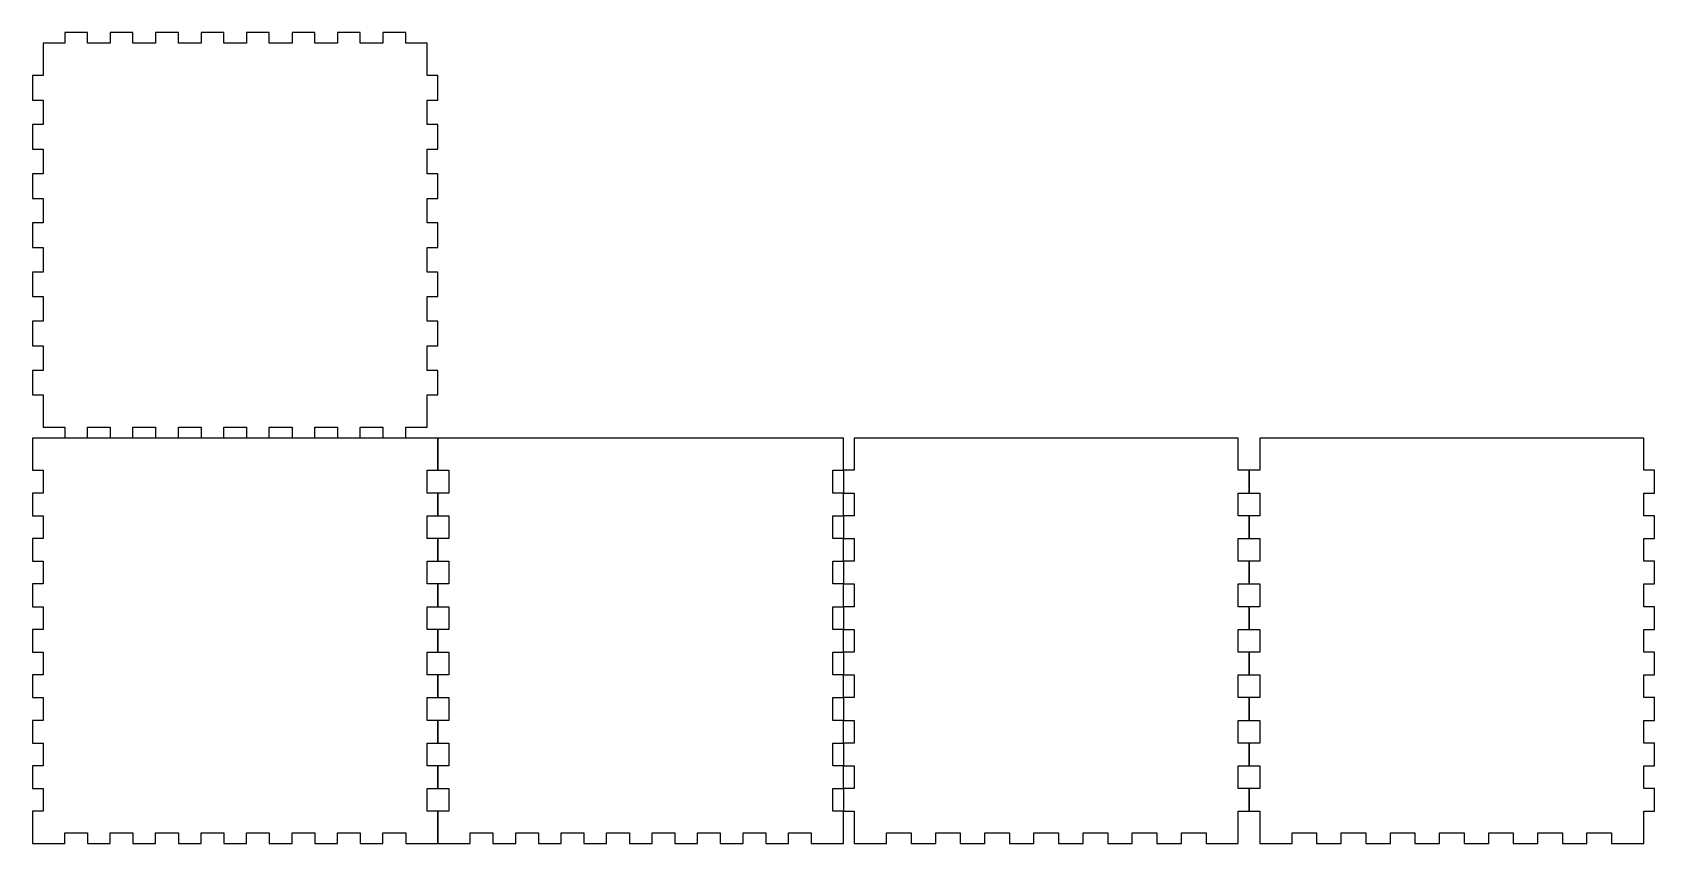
# Model space of a CAD drawing. Header units: metres. Extents: x 0 to 422, y 0 to 211.
import ezdxf

# ---------------------------------------------------------------- set-up
doc = ezdxf.new("R2010")
doc.units = ezdxf.units.M

msp = doc.modelspace()

# ---------------------------------------------------------------- linework, layer by layer
for p, q in [((8.39999, 208.41), (2.79999, 208.41)), ((2.79999, 208.41), (2.79999, 200.01)), ((14.32, 211.21), (8.39999, 211.21)), ((8.39999, 211.21), (8.39999, 208.41)), ((14.32, 208.41), (14.32, 211.21)), ((20.24, 208.41), (14.32, 208.41)), ((26.16, 211.21), (20.24, 211.21)), ((20.24, 211.21), (20.24, 208.41)), ((26.16, 208.41), (26.16, 211.21)), ((32.08, 208.41), (26.16, 208.41)), ((38, 211.21), (32.08, 211.21)), ((32.08, 211.21), (32.08, 208.41)), ((38, 208.41), (38, 211.21)), ((43.92, 208.41), (38, 208.41)), ((49.84, 211.21), (43.92, 211.21)), ((43.92, 211.21), (43.92, 208.41)), ((49.84, 208.41), (49.84, 211.21)), ((55.76, 208.41), (49.84, 208.41)), ((61.68, 211.21), (55.76, 211.21)), ((55.76, 211.21), (55.76, 208.41)), ((61.68, 208.41), (61.68, 211.21)), ((67.6, 208.41), (61.68, 208.41)), ((73.52, 211.21), (67.6, 211.21)), ((67.6, 211.21), (67.6, 208.41)), ((73.52, 208.41), (73.52, 211.21)), ((79.44, 208.41), (73.52, 208.41)), ((85.36, 211.21), (79.44, 211.21)), ((79.44, 211.21), (79.44, 208.41)), ((85.36, 208.41), (85.36, 211.21)), ((91.28, 208.41), (85.36, 208.41)), ((97.2, 211.21), (91.28, 211.21)), ((91.28, 211.21), (91.28, 208.41)), ((97.2, 208.41), (97.2, 211.21)), ((102.8, 208.41), (97.2, 208.41)), ((102.8, 200.01), (102.8, 208.41)), ((2.79999, 200.01), (0, 200.01)), ((0, 200.01), (0, 193.61)), ((105.6, 200.01), (102.8, 200.01)), ((105.6, 193.61), (105.6, 200.01)), ((0, 193.61), (2.79999, 193.61)), ((2.79999, 193.61), (2.79999, 187.21)), ((102.8, 187.21), (102.8, 193.61)), ((102.8, 193.61), (105.6, 193.61)), ((2.79999, 187.21), (0, 187.21)), ((0, 187.21), (0, 180.81)), ((105.6, 187.21), (102.8, 187.21)), ((105.6, 180.81), (105.6, 187.21)), ((0, 180.81), (2.79999, 180.81)), ((2.79999, 180.81), (2.79999, 174.41)), ((102.8, 174.41), (102.8, 180.81)), ((102.8, 180.81), (105.6, 180.81)), ((2.79999, 174.41), (0, 174.41)), ((0, 174.41), (0, 168.01)), ((105.6, 174.41), (102.8, 174.41)), ((105.6, 168.01), (105.6, 174.41)), ((0, 168.01), (2.79999, 168.01)), ((2.79999, 168.01), (2.79999, 161.61)), ((102.8, 161.61), (102.8, 168.01)), ((102.8, 168.01), (105.6, 168.01)), ((2.79999, 161.61), (0, 161.61)), ((0, 161.61), (0, 155.21)), ((105.6, 161.61), (102.8, 161.61)), ((105.6, 155.21), (105.6, 161.61)), ((0, 155.21), (2.79999, 155.21)), ((2.79999, 155.21), (2.79999, 148.81)), ((102.8, 148.81), (102.8, 155.21)), ((102.8, 155.21), (105.6, 155.21)), ((2.79999, 148.81), (0, 148.81)), ((0, 148.81), (0, 142.41)), ((105.6, 148.81), (102.8, 148.81)), ((105.6, 142.41), (105.6, 148.81)), ((0, 142.41), (2.79999, 142.41)), ((2.79999, 142.41), (2.79999, 136.01)), ((102.8, 136.01), (102.8, 142.41)), ((102.8, 142.41), (105.6, 142.41)), ((2.79999, 136.01), (0, 136.01)), ((0, 136.01), (0, 129.61)), ((105.6, 136.01), (102.8, 136.01)), ((105.6, 129.61), (105.6, 136.01)), ((0, 129.61), (2.79999, 129.61)), ((2.79999, 129.61), (2.79999, 123.21)), ((102.8, 123.21), (102.8, 129.61)), ((102.8, 129.61), (105.6, 129.61)), ((2.79999, 123.21), (0, 123.21)), ((0, 123.21), (0, 116.81)), ((105.6, 123.21), (102.8, 123.21)), ((105.6, 116.81), (105.6, 123.21)), ((0, 116.81), (2.79999, 116.81)), ((2.79999, 116.81), (2.79999, 108.41)), ((102.8, 108.41), (102.8, 116.81)), ((102.8, 116.81), (105.6, 116.81)), ((2.79999, 108.41), (8.39999, 108.41)), ((8.39999, 108.41), (8.39999, 105.61)), ((8.39999, 105.61), (14.32, 105.61)), ((14.32, 108.41), (20.24, 108.41)), ((14.32, 105.61), (14.32, 108.41)), ((20.24, 108.41), (20.24, 105.61)), ((20.24, 105.61), (26.16, 105.61)), ((26.16, 105.61), (26.16, 108.41)), ((26.16, 108.41), (32.08, 108.41)), ((32.08, 108.41), (32.08, 105.61)), ((32.08, 105.61), (38, 105.61)), ((38, 105.61), (38, 108.41)), ((38, 108.41), (43.92, 108.41)), ((43.92, 108.41), (43.92, 105.61)), ((43.92, 105.61), (49.84, 105.61)), ((49.84, 105.61), (49.84, 108.41)), ((49.84, 108.41), (55.76, 108.41)), ((55.76, 108.41), (55.76, 105.61)), ((55.76, 105.61), (61.68, 105.61)), ((61.68, 105.61), (61.68, 108.41)), ((61.68, 108.41), (67.6, 108.41)), ((67.6, 108.41), (67.6, 105.61)), ((67.6, 105.61), (73.52, 105.61)), ((73.52, 105.61), (73.52, 108.41)), ((73.52, 108.41), (79.44, 108.41)), ((79.44, 108.41), (79.44, 105.61)), ((79.44, 105.61), (85.36, 105.61)), ((85.36, 105.61), (85.36, 108.41)), ((85.36, 108.41), (91.28, 108.41)), ((91.28, 108.41), (91.28, 105.61)), ((91.28, 105.61), (97.2, 105.61)), ((97.2, 105.61), (97.2, 108.41)), ((97.2, 108.41), (102.8, 108.41)), ((105.6, 105.6), (0, 105.6)), ((0, 105.6), (0, 97.2)), ((105.6, 97.2), (105.6, 105.6)), ((211.21, 105.6), (105.61, 105.6)), ((105.61, 105.6), (105.61, 97.2)), ((211.21, 97.2), (211.21, 105.6)), ((314.02, 105.6), (214.02, 105.6)), ((214.02, 105.6), (214.02, 97.2)), ((314.02, 97.2), (314.02, 105.6)), ((419.63, 105.6), (319.63, 105.6)), ((319.63, 105.6), (319.63, 97.2)), ((419.63, 97.2), (419.63, 105.6)), ((0, 97.2), (2.79999, 97.2)), ((2.79999, 97.2), (2.79999, 91.28)), ((102.8, 91.28), (102.8, 97.2)), ((102.8, 97.2), (105.6, 97.2)), ((105.61, 97.2), (108.41, 97.2)), ((108.41, 97.2), (108.41, 91.28)), ((208.41, 91.28), (208.41, 97.2)), ((208.41, 97.2), (211.21, 97.2)), ((214.02, 97.2), (211.22, 97.2)), ((211.22, 97.2), (211.22, 91.28)), ((316.82, 97.2), (314.02, 97.2)), ((316.82, 91.28), (316.82, 97.2)), ((319.63, 97.2), (316.83, 97.2)), ((316.83, 97.2), (316.83, 91.28)), ((422.43, 97.2), (419.63, 97.2)), ((422.43, 91.28), (422.43, 97.2)), ((2.79999, 91.28), (0, 91.28)), ((0, 91.28), (0, 85.36)), ((105.6, 91.28), (102.8, 91.28)), ((105.6, 85.36), (105.6, 91.28)), ((108.41, 91.28), (105.61, 91.28)), ((105.61, 91.28), (105.61, 85.36)), ((211.21, 91.28), (208.41, 91.28)), ((211.21, 85.36), (211.21, 91.28)), ((211.22, 91.28), (214.02, 91.28)), ((214.02, 91.28), (214.02, 85.36)), ((314.02, 85.36), (314.02, 91.28)), ((314.02, 91.28), (316.82, 91.28)), ((316.83, 91.28), (319.63, 91.28)), ((319.63, 91.28), (319.63, 85.36)), ((419.63, 85.36), (419.63, 91.28)), ((419.63, 91.28), (422.43, 91.28)), ((0, 85.36), (2.79999, 85.36)), ((2.79999, 85.36), (2.79999, 79.44)), ((102.8, 79.44), (102.8, 85.36)), ((102.8, 85.36), (105.6, 85.36)), ((105.61, 85.36), (108.41, 85.36)), ((108.41, 85.36), (108.41, 79.44)), ((208.41, 79.44), (208.41, 85.36)), ((208.41, 85.36), (211.21, 85.36)), ((214.02, 85.36), (211.22, 85.36)), ((211.22, 85.36), (211.22, 79.44)), ((316.82, 85.36), (314.02, 85.36)), ((316.82, 79.44), (316.82, 85.36)), ((319.63, 85.36), (316.83, 85.36)), ((316.83, 85.36), (316.83, 79.44)), ((422.43, 85.36), (419.63, 85.36)), ((422.43, 79.44), (422.43, 85.36)), ((2.79999, 79.44), (0, 79.44)), ((0, 79.44), (0, 73.52)), ((105.6, 79.44), (102.8, 79.44)), ((105.6, 73.52), (105.6, 79.44)), ((108.41, 79.44), (105.61, 79.44)), ((105.61, 79.44), (105.61, 73.52)), ((211.21, 79.44), (208.41, 79.44)), ((211.21, 73.52), (211.21, 79.44)), ((211.22, 79.44), (214.02, 79.44)), ((214.02, 79.44), (214.02, 73.52)), ((314.02, 73.52), (314.02, 79.44)), ((314.02, 79.44), (316.82, 79.44)), ((316.83, 79.44), (319.63, 79.44)), ((319.63, 79.44), (319.63, 73.52)), ((419.63, 73.52), (419.63, 79.44)), ((419.63, 79.44), (422.43, 79.44)), ((0, 73.52), (2.79999, 73.52)), ((2.79999, 73.52), (2.79999, 67.6)), ((102.8, 67.6), (102.8, 73.52)), ((102.8, 73.52), (105.6, 73.52)), ((105.61, 73.52), (108.41, 73.52)), ((108.41, 73.52), (108.41, 67.6)), ((208.41, 67.6), (208.41, 73.52)), ((208.41, 73.52), (211.21, 73.52)), ((214.02, 73.52), (211.22, 73.52)), ((211.22, 73.52), (211.22, 67.6)), ((316.82, 73.52), (314.02, 73.52)), ((316.82, 67.6), (316.82, 73.52)), ((319.63, 73.52), (316.83, 73.52)), ((316.83, 73.52), (316.83, 67.6)), ((422.43, 73.52), (419.63, 73.52)), ((422.43, 67.6), (422.43, 73.52)), ((2.79999, 67.6), (0, 67.6)), ((0, 67.6), (0, 61.68)), ((105.6, 67.6), (102.8, 67.6)), ((105.6, 61.68), (105.6, 67.6)), ((108.41, 67.6), (105.61, 67.6)), ((105.61, 67.6), (105.61, 61.68)), ((211.21, 67.6), (208.41, 67.6)), ((211.21, 61.68), (211.21, 67.6)), ((211.22, 67.6), (214.02, 67.6)), ((214.02, 67.6), (214.02, 61.68)), ((314.02, 61.68), (314.02, 67.6)), ((314.02, 67.6), (316.82, 67.6)), ((316.83, 67.6), (319.63, 67.6)), ((319.63, 67.6), (319.63, 61.68)), ((419.63, 61.68), (419.63, 67.6)), ((419.63, 67.6), (422.43, 67.6)), ((0, 61.68), (2.79999, 61.68)), ((2.79999, 61.68), (2.79999, 55.76)), ((102.8, 55.76), (102.8, 61.68)), ((102.8, 61.68), (105.6, 61.68)), ((105.61, 61.68), (108.41, 61.68)), ((108.41, 61.68), (108.41, 55.76)), ((208.41, 55.76), (208.41, 61.68)), ((208.41, 61.68), (211.21, 61.68)), ((214.02, 61.68), (211.22, 61.68)), ((211.22, 61.68), (211.22, 55.76)), ((316.82, 61.68), (314.02, 61.68)), ((316.82, 55.76), (316.82, 61.68)), ((319.63, 61.68), (316.83, 61.68)), ((316.83, 61.68), (316.83, 55.76)), ((422.43, 61.68), (419.63, 61.68)), ((422.43, 55.76), (422.43, 61.68)), ((2.79999, 55.76), (0, 55.76)), ((0, 55.76), (0, 49.84)), ((105.6, 55.76), (102.8, 55.76)), ((105.6, 49.84), (105.6, 55.76)), ((108.41, 55.76), (105.61, 55.76)), ((105.61, 55.76), (105.61, 49.84)), ((211.21, 55.76), (208.41, 55.76)), ((211.21, 49.84), (211.21, 55.76)), ((211.22, 55.76), (214.02, 55.76)), ((214.02, 55.76), (214.02, 49.84)), ((314.02, 49.84), (314.02, 55.76)), ((314.02, 55.76), (316.82, 55.76)), ((316.83, 55.76), (319.63, 55.76)), ((319.63, 55.76), (319.63, 49.84)), ((419.63, 49.84), (419.63, 55.76)), ((419.63, 55.76), (422.43, 55.76)), ((0, 49.84), (2.79999, 49.84)), ((2.79999, 49.84), (2.79999, 43.92)), ((102.8, 43.92), (102.8, 49.84)), ((102.8, 49.84), (105.6, 49.84)), ((105.61, 49.84), (108.41, 49.84)), ((108.41, 49.84), (108.41, 43.92)), ((208.41, 43.92), (208.41, 49.84)), ((208.41, 49.84), (211.21, 49.84)), ((214.02, 49.84), (211.22, 49.84)), ((211.22, 49.84), (211.22, 43.92)), ((316.82, 49.84), (314.02, 49.84)), ((316.82, 43.92), (316.82, 49.84)), ((319.63, 49.84), (316.83, 49.84)), ((316.83, 49.84), (316.83, 43.92)), ((422.43, 49.84), (419.63, 49.84)), ((422.43, 43.92), (422.43, 49.84)), ((2.79999, 43.92), (0, 43.92)), ((0, 43.92), (0, 38)), ((105.6, 43.92), (102.8, 43.92)), ((105.6, 38), (105.6, 43.92)), ((108.41, 43.92), (105.61, 43.92)), ((105.61, 43.92), (105.61, 38)), ((211.21, 43.92), (208.41, 43.92)), ((211.21, 38), (211.21, 43.92)), ((211.22, 43.92), (214.02, 43.92)), ((214.02, 43.92), (214.02, 38)), ((314.02, 38), (314.02, 43.92)), ((314.02, 43.92), (316.82, 43.92)), ((316.83, 43.92), (319.63, 43.92)), ((319.63, 43.92), (319.63, 38)), ((419.63, 38), (419.63, 43.92)), ((419.63, 43.92), (422.43, 43.92)), ((0, 38), (2.79999, 38)), ((2.79999, 38), (2.79999, 32.08)), ((102.8, 32.08), (102.8, 38)), ((102.8, 38), (105.6, 38)), ((105.61, 38), (108.41, 38)), ((108.41, 38), (108.41, 32.08)), ((208.41, 32.08), (208.41, 38)), ((208.41, 38), (211.21, 38)), ((214.02, 38), (211.22, 38)), ((211.22, 38), (211.22, 32.08)), ((316.82, 38), (314.02, 38)), ((316.82, 32.08), (316.82, 38)), ((319.63, 38), (316.83, 38)), ((316.83, 38), (316.83, 32.08)), ((422.43, 38), (419.63, 38)), ((422.43, 32.08), (422.43, 38)), ((2.79999, 32.08), (0, 32.08)), ((0, 32.08), (0, 26.16)), ((105.6, 32.08), (102.8, 32.08)), ((105.6, 26.16), (105.6, 32.08)), ((108.41, 32.08), (105.61, 32.08)), ((105.61, 32.08), (105.61, 26.16)), ((211.21, 32.08), (208.41, 32.08)), ((211.21, 26.16), (211.21, 32.08)), ((211.22, 32.08), (214.02, 32.08)), ((214.02, 32.08), (214.02, 26.16)), ((314.02, 26.16), (314.02, 32.08)), ((314.02, 32.08), (316.82, 32.08)), ((316.83, 32.08), (319.63, 32.08)), ((319.63, 32.08), (319.63, 26.16)), ((419.63, 26.16), (419.63, 32.08)), ((419.63, 32.08), (422.43, 32.08)), ((0, 26.16), (2.79999, 26.16)), ((2.79999, 26.16), (2.79999, 20.24)), ((102.8, 20.24), (102.8, 26.16)), ((102.8, 26.16), (105.6, 26.16)), ((105.61, 26.16), (108.41, 26.16)), ((108.41, 26.16), (108.41, 20.24)), ((208.41, 20.24), (208.41, 26.16)), ((208.41, 26.16), (211.21, 26.16)), ((214.02, 26.16), (211.22, 26.16)), ((211.22, 26.16), (211.22, 20.24)), ((316.82, 26.16), (314.02, 26.16)), ((316.82, 20.24), (316.82, 26.16)), ((319.63, 26.16), (316.83, 26.16)), ((316.83, 26.16), (316.83, 20.24)), ((422.43, 26.16), (419.63, 26.16)), ((422.43, 20.24), (422.43, 26.16)), ((2.79999, 20.24), (0, 20.24)), ((0, 20.24), (0, 14.32)), ((105.6, 20.24), (102.8, 20.24)), ((105.6, 14.32), (105.6, 20.24)), ((108.41, 20.24), (105.61, 20.24)), ((105.61, 20.24), (105.61, 14.32)), ((211.21, 20.24), (208.41, 20.24)), ((211.21, 14.32), (211.21, 20.24)), ((211.22, 20.24), (214.02, 20.24)), ((214.02, 20.24), (214.02, 14.32)), ((314.02, 14.32), (314.02, 20.24)), ((314.02, 20.24), (316.82, 20.24)), ((316.83, 20.24), (319.63, 20.24)), ((319.63, 20.24), (319.63, 14.32)), ((419.63, 14.32), (419.63, 20.24)), ((419.63, 20.24), (422.43, 20.24)), ((0, 14.32), (2.79999, 14.32)), ((2.79999, 14.32), (2.79999, 8.39999)), ((102.8, 8.39999), (102.8, 14.32)), ((102.8, 14.32), (105.6, 14.32)), ((105.61, 14.32), (108.41, 14.32)), ((108.41, 14.32), (108.41, 8.39999)), ((208.41, 8.39999), (208.41, 14.32)), ((208.41, 14.32), (211.21, 14.32)), ((214.02, 14.32), (211.22, 14.32)), ((211.22, 14.32), (211.22, 8.39999)), ((316.82, 14.32), (314.02, 14.32)), ((316.82, 8.39999), (316.82, 14.32)), ((319.63, 14.32), (316.83, 14.32)), ((316.83, 14.32), (316.83, 8.39999)), ((422.43, 14.32), (419.63, 14.32)), ((422.43, 8.39999), (422.43, 14.32)), ((2.79999, 8.39999), (0, 8.39999)), ((0, 8.39999), (0, 0)), ((105.6, 8.39999), (102.8, 8.39999)), ((105.6, 0), (105.6, 8.39999)), ((108.41, 8.39999), (105.61, 8.39999)), ((105.61, 8.39999), (105.61, 0)), ((211.21, 8.39999), (208.41, 8.39999)), ((211.21, 0), (211.21, 8.39999)), ((211.22, 8.39999), (214.02, 8.39999)), ((214.02, 8.39999), (214.02, 0)), ((314.02, 0), (314.02, 8.39999)), ((314.02, 8.39999), (316.82, 8.39999)), ((316.83, 8.39999), (319.63, 8.39999)), ((319.63, 8.39999), (319.63, 0)), ((419.63, 0), (419.63, 8.39999)), ((419.63, 8.39999), (422.43, 8.39999)), ((0, 0), (8.39999, 0)), ((8.39999, 2.79999), (14.32, 2.79999)), ((8.39999, 0), (8.39999, 2.79999)), ((14.32, 2.79999), (14.32, 0)), ((14.32, 0), (20.24, 0)), ((20.24, 0), (20.24, 2.79999)), ((20.24, 2.79999), (26.16, 2.79999)), ((26.16, 2.79999), (26.16, 0)), ((26.16, 0), (32.08, 0)), ((32.08, 0), (32.08, 2.79999)), ((32.08, 2.79999), (38, 2.79999)), ((38, 2.79999), (38, 0)), ((38, 0), (43.92, 0)), ((43.92, 0), (43.92, 2.79999)), ((43.92, 2.79999), (49.84, 2.79999)), ((49.84, 2.79999), (49.84, 0)), ((49.84, 0), (55.76, 0)), ((55.76, 0), (55.76, 2.79999)), ((55.76, 2.79999), (61.68, 2.79999)), ((61.68, 2.79999), (61.68, 0)), ((61.68, 0), (67.6, 0)), ((67.6, 0), (67.6, 2.79999)), ((67.6, 2.79999), (73.52, 2.79999)), ((73.52, 2.79999), (73.52, 0)), ((73.52, 0), (79.44, 0)), ((79.44, 0), (79.44, 2.79999)), ((79.44, 2.79999), (85.36, 2.79999)), ((85.36, 2.79999), (85.36, 0)), ((85.36, 0), (91.28, 0)), ((91.28, 0), (91.28, 2.79999)), ((91.28, 2.79999), (97.2, 2.79999)), ((97.2, 2.79999), (97.2, 0)), ((97.2, 0), (105.6, 0)), ((105.61, 0), (114.01, 0)), ((114.01, 2.79999), (119.93, 2.79999)), ((114.01, 0), (114.01, 2.79999)), ((119.93, 2.79999), (119.93, 0)), ((119.93, 0), (125.85, 0)), ((125.85, 0), (125.85, 2.79999)), ((125.85, 2.79999), (131.77, 2.79999)), ((131.77, 2.79999), (131.77, 0)), ((131.77, 0), (137.69, 0)), ((137.69, 0), (137.69, 2.79999)), ((137.69, 2.79999), (143.61, 2.79999)), ((143.61, 2.79999), (143.61, 0)), ((143.61, 0), (149.53, 0)), ((149.53, 0), (149.53, 2.79999)), ((149.53, 2.79999), (155.45, 2.79999)), ((155.45, 2.79999), (155.45, 0)), ((155.45, 0), (161.37, 0)), ((161.37, 0), (161.37, 2.79999)), ((161.37, 2.79999), (167.29, 2.79999)), ((167.29, 2.79999), (167.29, 0)), ((167.29, 0), (173.21, 0)), ((173.21, 0), (173.21, 2.79999)), ((173.21, 2.79999), (179.13, 2.79999)), ((179.13, 2.79999), (179.13, 0)), ((179.13, 0), (185.05, 0)), ((185.05, 0), (185.05, 2.79999)), ((185.05, 2.79999), (190.97, 2.79999)), ((190.97, 2.79999), (190.97, 0)), ((190.97, 0), (196.89, 0)), ((196.89, 0), (196.89, 2.79999)), ((196.89, 2.79999), (202.81, 2.79999)), ((202.81, 2.79999), (202.81, 0)), ((202.81, 0), (211.21, 0)), ((214.02, 0), (222.42, 0)), ((222.42, 2.79999), (228.82, 2.79999)), ((222.42, 0), (222.42, 2.79999)), ((228.82, 2.79999), (228.82, 0)), ((228.82, 0), (235.22, 0)), ((235.22, 0), (235.22, 2.79999)), ((235.22, 2.79999), (241.62, 2.79999)), ((241.62, 2.79999), (241.62, 0)), ((241.62, 0), (248.02, 0)), ((248.02, 0), (248.02, 2.79999)), ((248.02, 2.79999), (254.42, 2.79999)), ((254.42, 2.79999), (254.42, 0)), ((254.42, 0), (260.82, 0)), ((260.82, 0), (260.82, 2.79999)), ((260.82, 2.79999), (267.22, 2.79999)), ((267.22, 2.79999), (267.22, 0)), ((267.22, 0), (273.62, 0)), ((273.62, 0), (273.62, 2.79999)), ((273.62, 2.79999), (280.02, 2.79999)), ((280.02, 2.79999), (280.02, 0)), ((280.02, 0), (286.42, 0)), ((286.42, 0), (286.42, 2.79999)), ((286.42, 2.79999), (292.82, 2.79999)), ((292.82, 2.79999), (292.82, 0)), ((292.82, 0), (299.22, 0)), ((299.22, 0), (299.22, 2.79999)), ((299.22, 2.79999), (305.62, 2.79999)), ((305.62, 2.79999), (305.62, 0)), ((305.62, 0), (314.02, 0)), ((319.63, 0), (328.03, 0)), ((328.03, 2.79999), (334.43, 2.79999)), ((328.03, 0), (328.03, 2.79999)), ((334.43, 2.79999), (334.43, 0)), ((334.43, 0), (340.83, 0)), ((340.83, 0), (340.83, 2.79999)), ((340.83, 2.79999), (347.23, 2.79999)), ((347.23, 2.79999), (347.23, 0)), ((347.23, 0), (353.63, 0)), ((353.63, 0), (353.63, 2.79999)), ((353.63, 2.79999), (360.03, 2.79999)), ((360.03, 2.79999), (360.03, 0)), ((360.03, 0), (366.43, 0)), ((366.43, 0), (366.43, 2.79999)), ((366.43, 2.79999), (372.83, 2.79999)), ((372.83, 2.79999), (372.83, 0)), ((372.83, 0), (379.23, 0)), ((379.23, 0), (379.23, 2.79999)), ((379.23, 2.79999), (385.63, 2.79999)), ((385.63, 2.79999), (385.63, 0)), ((385.63, 0), (392.03, 0)), ((392.03, 0), (392.03, 2.79999)), ((392.03, 2.79999), (398.43, 2.79999)), ((398.43, 2.79999), (398.43, 0)), ((398.43, 0), (404.83, 0)), ((404.83, 0), (404.83, 2.79999)), ((404.83, 2.79999), (411.23, 2.79999)), ((411.23, 2.79999), (411.23, 0)), ((411.23, 0), (419.63, 0))]:
    msp.add_line(p, q)

doc.saveas('drawing.dxf')
